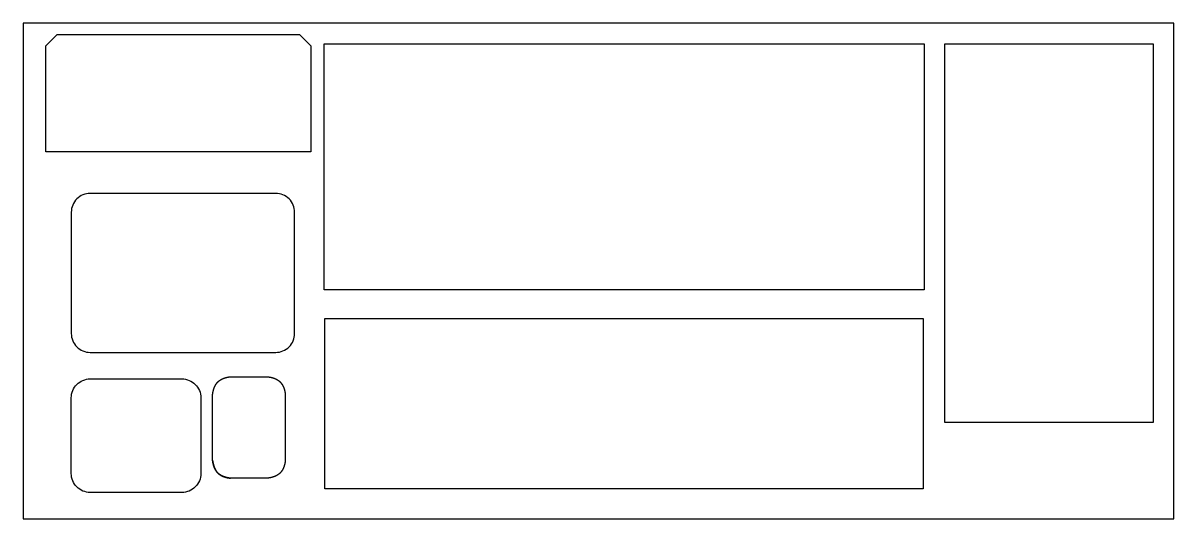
# Model space of a CAD drawing. Header units: millimetres. Extents: x -101 to 203, y -2 to 129.
import ezdxf

# ---------------------------------------------------------------- set-up
doc = ezdxf.new("R2010")
doc.units = ezdxf.units.MM
doc.layers.get('0').update_dxf_attribs({"linetype": 'CONTINUOUS'})

msp = doc.modelspace()

# ---------------------------------------------------------------- linework, layer by layer
for p, q in [((-45.96, 35.57), (-36.16, 35.57)), ((-50.66, 13.47), (-50.66, 30.87)), ((-31.46, 30.87), (-31.46, 13.47)), ((-36.16, 8.77), (-45.96, 8.77))]:
    msp.add_line(p, q)
for points in [[(203.26, 129), (-100.74, 129), (-100.74, -2), (203.26, -2)], [(-24.74, 123), (-24.74, 95), (-94.74, 95), (-94.74, 123), (-91.74, 126), (-27.74, 126)], [(137.26, 58.5), (-21.24, 58.5), (-21.24, 123.5), (137.26, 123.5)], [(197.76, 23.5), (142.76, 23.5), (142.76, 123.5), (197.76, 123.5)], [(-21.01, 5.94), (-21.01, 50.94), (136.99, 50.94), (136.99, 5.94)]]:
    msp.add_lwpolyline(points, close=True)
for points in [[(-83, 84, 0.414214), (-88, 79), (-88, 47, 0.414214), (-83, 42), (-34, 42, 0.414214), (-29, 47), (-29, 79, 0.414214), (-34, 84)], [(-88, 10), (-88, 30, -0.414214), (-83, 35), (-58.77, 35, -0.414214), (-53.77, 30), (-53.77, 10, -0.414214), (-58.77, 5), (-83, 5, -0.414214)]]:
    msp.add_lwpolyline(points, format="xyb", close=True)
for points in [[(-50.66, 30.87), (-50.64, 31.04), (-50.59, 31.37), (-50.5, 31.84), (-50.34, 32.44), (-50.07, 33.11), (-49.73, 33.7), (-49.3, 34.22), (-48.79, 34.64), (-48.19, 34.99), (-47.52, 35.26), (-46.93, 35.42), (-46.45, 35.5), (-46.13, 35.55), (-45.96, 35.57)], [(-36.16, 35.57), (-35.99, 35.55), (-35.66, 35.5), (-35.19, 35.42), (-34.59, 35.26), (-33.92, 34.99), (-33.33, 34.64), (-32.81, 34.22), (-32.39, 33.7), (-32.04, 33.11), (-31.77, 32.44), (-31.61, 31.84), (-31.52, 31.37), (-31.48, 31.04), (-31.46, 30.87)], [(-45.96, 8.77), (-46.13, 8.79), (-46.45, 8.84), (-46.93, 8.93), (-47.52, 9.09), (-48.19, 9.36), (-48.79, 9.7), (-49.3, 10.13), (-49.73, 10.64), (-50.07, 11.24), (-50.34, 11.91), (-50.5, 12.5), (-50.59, 12.97), (-50.64, 13.3), (-50.66, 13.47)], [(-50.66, 13.47), (-50.66, 13.45), (-50.65, 13.41), (-50.64, 13.35), (-50.63, 13.27), (-50.62, 13.17), (-50.6, 13.06), (-50.58, 12.95), (-50.56, 12.83), (-50.54, 12.72), (-50.51, 12.61), (-50.48, 12.49), (-50.46, 12.38), (-50.43, 12.27), (-50.4, 12.17), (-50.37, 12.06), (-50.34, 11.96), (-50.31, 11.86), (-50.27, 11.76), (-50.23, 11.67), (-50.19, 11.57), (-50.15, 11.47), (-50.11, 11.37), (-50.06, 11.27), (-50.02, 11.18), (-49.97, 11.08), (-49.92, 10.99), (-49.87, 10.9), (-49.81, 10.82), (-49.76, 10.73), (-49.7, 10.65), (-49.64, 10.56), (-49.57, 10.47), (-49.5, 10.39), (-49.43, 10.3), (-49.35, 10.21), (-49.26, 10.12), (-49.17, 10.04), (-49.07, 9.95), (-48.97, 9.87), (-48.87, 9.79), (-48.77, 9.72), (-48.68, 9.66), (-48.59, 9.6), (-48.51, 9.55), (-48.43, 9.51), (-48.36, 9.47), (-48.29, 9.43), (-48.21, 9.39), (-48.14, 9.36), (-48.07, 9.32), (-47.99, 9.29), (-47.92, 9.26), (-47.85, 9.23), (-47.77, 9.2), (-47.7, 9.17), (-47.63, 9.15), (-47.55, 9.12), (-47.48, 9.1), (-47.4, 9.07), (-47.33, 9.05), (-47.25, 9.03), (-47.18, 9.01), (-47.11, 8.99), (-47.04, 8.97), (-46.97, 8.95), (-46.91, 8.94), (-46.84, 8.92), (-46.77, 8.91), (-46.7, 8.89), (-46.63, 8.88), (-46.56, 8.86), (-46.48, 8.85), (-46.41, 8.84), (-46.34, 8.83), (-46.27, 8.81), (-46.22, 8.81), (-46.16, 8.8), (-46.12, 8.79), (-46.07, 8.79), (-46.03, 8.78), (-46, 8.78), (-45.98, 8.77), (-45.96, 8.77), (-45.96, 8.77)], [(-31.46, 13.47), (-31.48, 13.3), (-31.52, 12.97), (-31.61, 12.5), (-31.77, 11.91), (-32.04, 11.24), (-32.39, 10.64), (-32.81, 10.13), (-33.33, 9.7), (-33.92, 9.36), (-34.59, 9.09), (-35.19, 8.93), (-35.66, 8.84), (-35.99, 8.79), (-36.16, 8.77)]]:
    msp.add_open_spline(points, degree=5)

doc.saveas('drawing.dxf')
